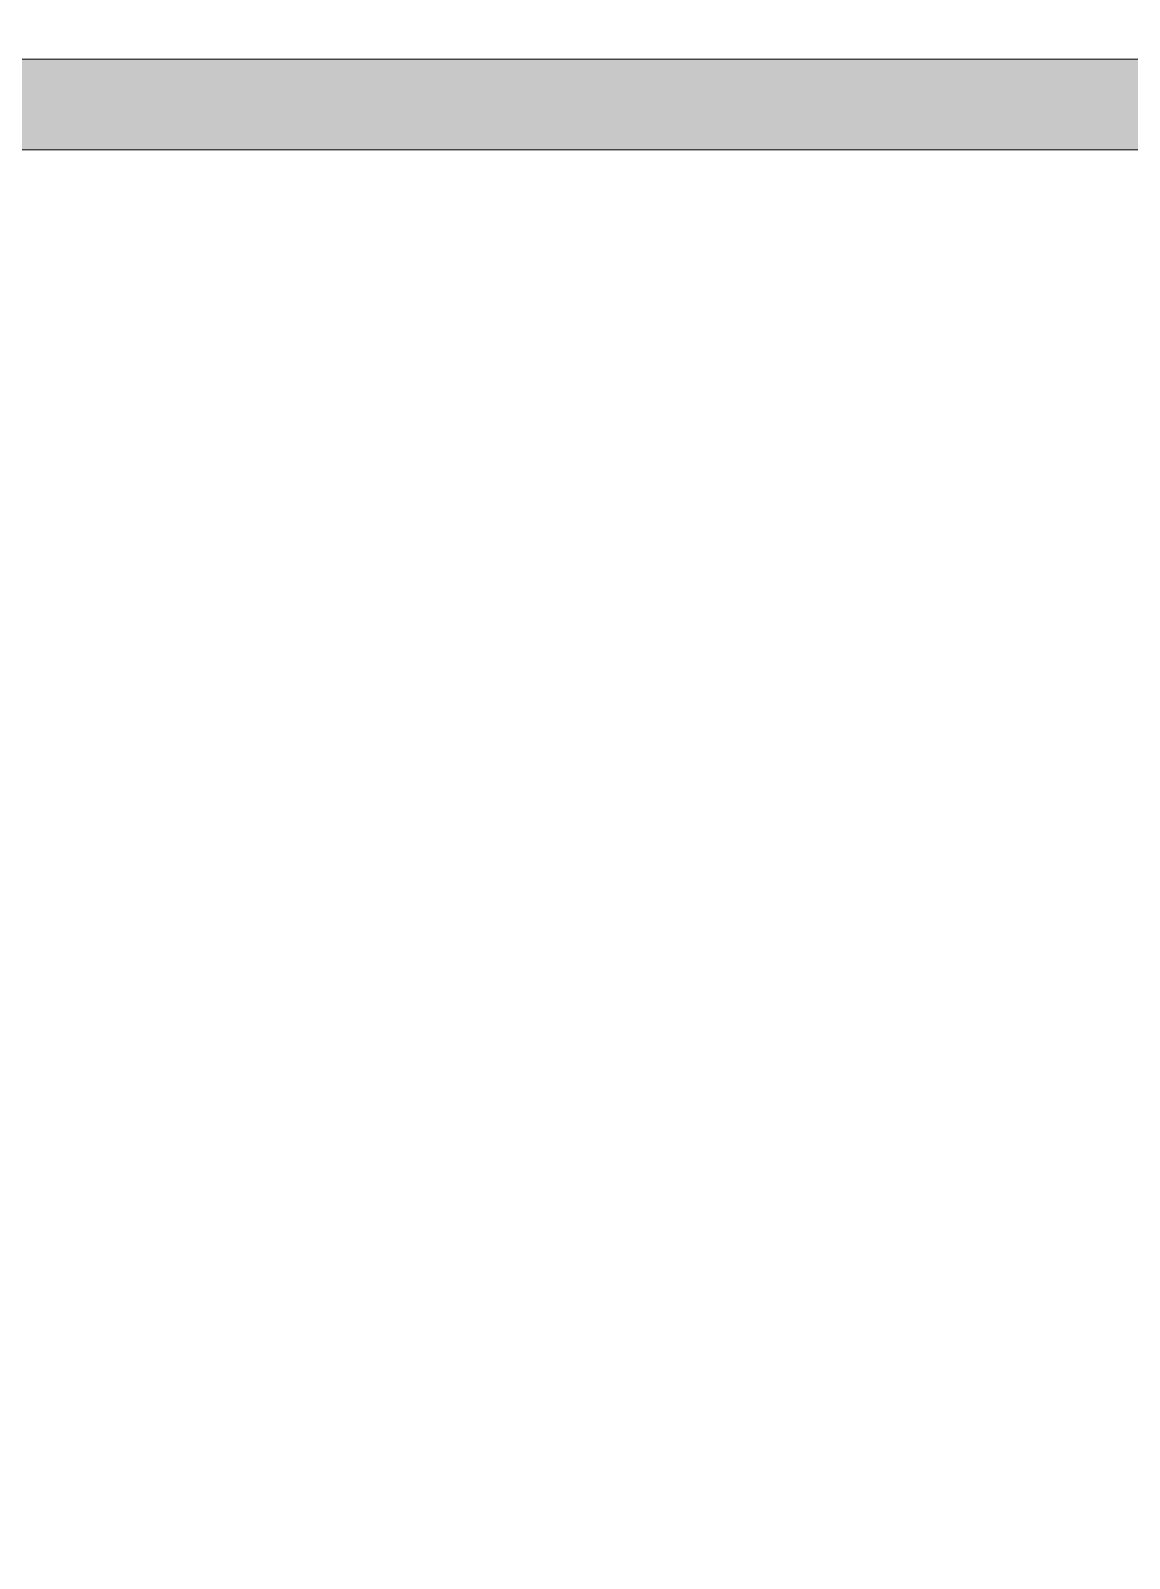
# Model space of a CAD drawing. Header units: metres. Extents: x 48 to 635, y -15 to 39.
# Drawn here: x 492.3078 to 492.6111, y -12.2702 to -11.8484 of the extents above; entities that cross this region are included whole.
import ezdxf

# ---------------------------------------------------------------- set-up
doc = ezdxf.new("R2010")
doc.units = ezdxf.units.M
doc.header["$MEASUREMENT"] = 0
doc.linetypes.add('Wipeout_Contour', pattern=[1, 0, -1])
doc.layers.add('Site & Landscape - Terrain', color=7, linetype='Continuous')
doc.layers.add('Structural - Bearing', color=7, linetype='Continuous')

msp = doc.modelspace()

# ---------------------------------------------------------------- wipeouts: each hides what was drawn before it
at = {"color": 254, "linetype": 'Wipeout_Contour', "lineweight": 0, "ltscale": 1971.814503}
msp.add_wipeout([(491.85728, -11.07888), (491.85728, -11.85627), (493.78228, -11.85627), (493.78228, -11.07888)], dxfattribs=at).dxf.layer = 'Structural - Bearing'
at = {"color": 254, "linetype": 'Wipeout_Contour', "lineweight": 0, "ltscale": 19717.710675}
msp.add_wipeout([(492.63226, -11.88127), (491.85728, -11.88127), (491.85728, -14.60127), (492.03728, -14.60127), (492.03728, -12.31127), (493.03728, -12.31127), (493.03728, -14.60127), (493.53972, -14.60127), (493.85728, -14.56592), (493.85728, -11.88127), (492.80226, -11.88127), (492.80226, -11.92127), (492.78579, -11.92127), (492.78797, -11.92306), (492.80041, -11.93821), (492.80965, -11.9555), (492.81534, -11.97426), (492.81726, -11.99377), (492.81534, -12.01328), (492.80965, -12.03203), (492.80041, -12.04932), (492.78797, -12.06448), (492.77282, -12.07691), (492.75553, -12.08615), (492.73677, -12.09184), (492.71726, -12.09377), (492.69775, -12.09184), (492.67899, -12.08615), (492.6617, -12.07691), (492.64655, -12.06448), (492.63411, -12.04932), (492.62487, -12.03203), (492.61918, -12.01328), (492.61726, -11.99377), (492.61918, -11.97426), (492.62487, -11.9555), (492.63411, -11.93821), (492.64655, -11.92306), (492.64873, -11.92127), (492.63226, -11.92127)], dxfattribs=at).dxf.layer = 'Structural - Bearing'

# ---------------------------------------------------------------- next in the draw order: wipeouts: each hides what was drawn before it
at = {"color": 254, "linetype": 'Wipeout_Contour', "lineweight": 0, "ltscale": 1953.943385}
msp.add_wipeout([(493.85868, -11.85627), (482.82376, -11.85627), (482.82376, -11.88127), (493.85868, -11.88127)], dxfattribs=at).dxf.layer = 'Site & Landscape - Terrain'

# ---------------------------------------------------------------- next in the draw order: hatches: boundary and pattern name
at = {"layer": 'Site & Landscape - Terrain', "linetype": 'Continuous', "lineweight": 15, "true_color": 0x93a0c6}
h = msp.add_hatch(dxfattribs=at)
h.set_pattern_fill('Plaster_0003', color=253, style=0, pattern_type=2)
h.set_pattern_definition([(0, (476.33491, -14.60127), (0, 0.08660254), [0, -0.05]), (0, (476.35991, -14.557965), (0, 0.08660254), [0, -0.05])])
h.paths.add_polyline_path([(493.85868, -11.85627), (482.82376, -11.85627), (482.82376, -11.88127), (493.85868, -11.88127)])

# ---------------------------------------------------------------- next in the draw order: linework, layer by layer
at = {"layer": 'Site & Landscape - Terrain', "color": 55, "linetype": 'Continuous', "lineweight": 13, "true_color": 0xa2a233}
for p, q in [((493.78228, -11.85627), (491.69625, -11.85627)), ((493.85868, -11.88127), (482.82376, -11.88127))]:
    msp.add_line(p, q, dxfattribs=at)

doc.saveas('drawing.dxf')
